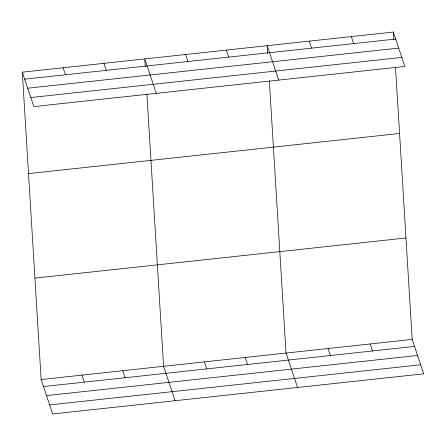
<?xml version="1.0" encoding="UTF-8"?>
<svg xmlns="http://www.w3.org/2000/svg" width="446" height="446" viewBox="0 0 446 446"><rect width="100%" height="100%" fill="white"/><g stroke="black" fill="none" stroke-linecap="round" stroke-linejoin="round"><path stroke-width="0.67" d="M22.3 72.168L393.344 32.04L404.862 66.454L33.818 106.583L22.3 72.168L41.138 379.546L52.656 413.96L423.7 373.832L412.182 339.417L395.502 67.229M24.647 79.176L395.691 39.047M27.669 88.219L398.718 48.096M30.791 97.54L401.835 57.411M28.516 173.6L399.56 133.477M34.922 278.109L405.966 237.98M41.138 379.546L412.182 339.417M43.485 386.554L414.529 346.425M46.512 395.596L417.556 355.468M49.629 404.918L420.673 364.789M351.292 36.589L353.639 43.596M309.24 41.138L311.587 48.146M370.135 343.966L372.477 350.974M278.705 80.102L267.187 45.682L267.656 53.275M328.083 348.51L330.425 355.523M226.373 50.097L228.72 57.105M297.543 387.474L286.031 353.059L269.345 80.877M185.558 54.512L187.905 61.52M245.216 357.475L247.558 364.482M156.262 93.342L144.744 58.928L145.212 66.515M204.402 361.89L206.743 368.898M103.929 63.338L106.276 70.351M175.1 400.72L163.582 366.3L146.901 94.117M63.115 67.753L65.462 74.761M122.767 370.715L125.114 377.723M81.953 375.131L84.3 382.138M393.344 32.04L393.812 39.633"/></g></svg>
